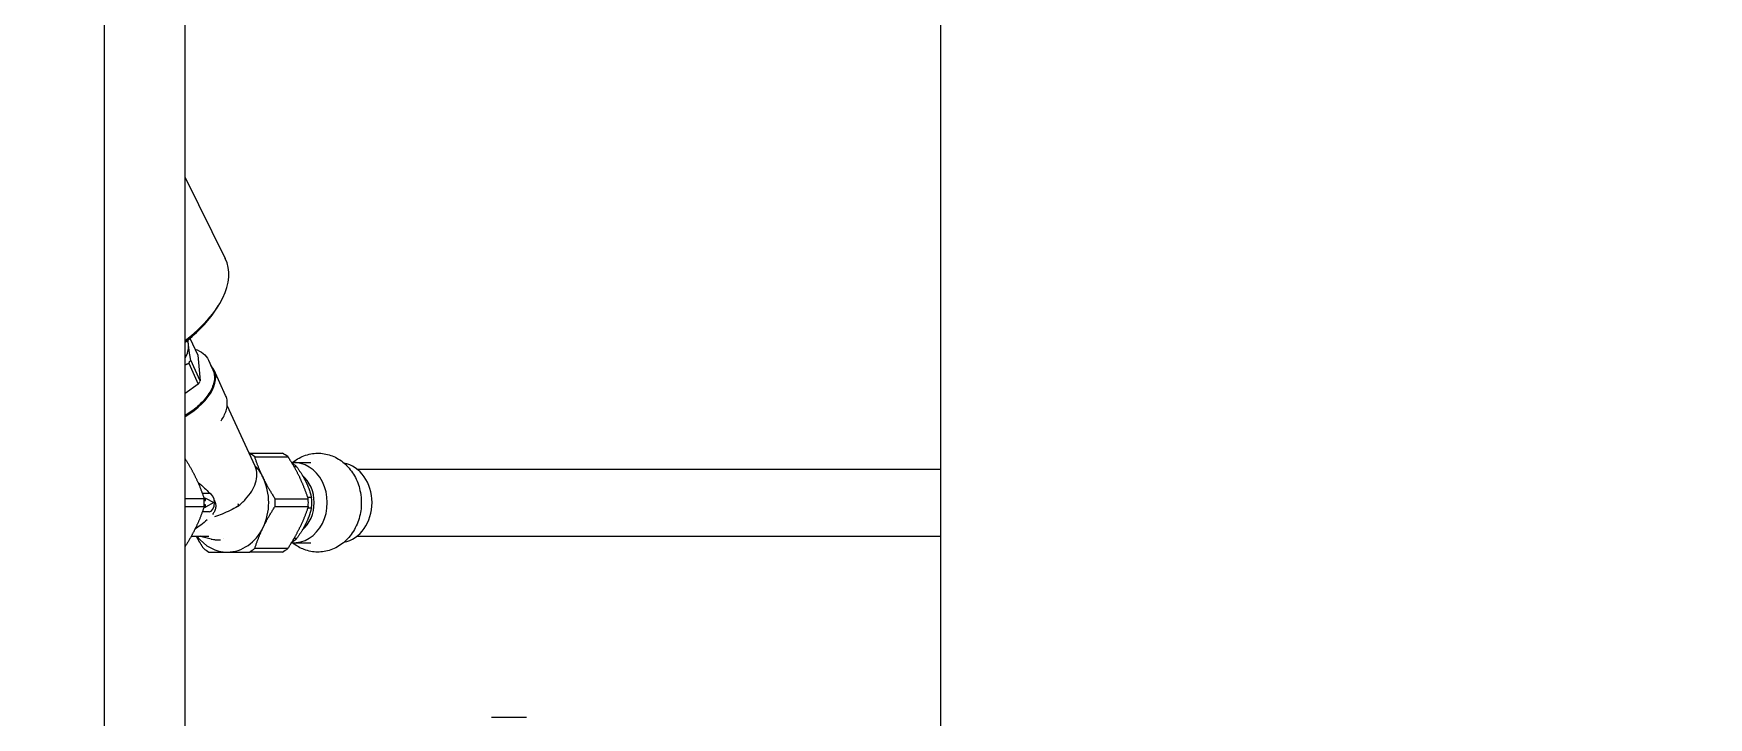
# Model space of a CAD drawing. Header units: millimetres. Extents: x 0 to 157650, y 0 to 89100.
# Drawn here: x 36914.3 to 37363.3, y 75772.8 to 75956.1 of the extents above; entities that cross this region are included whole.
import ezdxf

# ---------------------------------------------------------------- set-up
doc = ezdxf.new("R2010")
doc.units = ezdxf.units.MM
doc.header["$LTSCALE"] = 150
doc.layers.add('Visible', color=7, linetype='Continuous', lineweight=25)

msp = doc.modelspace()

# ---------------------------------------------------------------- linework, layer by layer
at = {"layer": 'Visible', "color": 9, "true_color": 0xc0c0c0}
for p, q in [((36933.24, 77071.66), (36933.24, 75197.38)), ((36954.93, 75197.38), (36954.93, 77071.66)), ((37157.4, 76297.38), (37157.4, 74993.23)), ((36954.93, 75917.48), (36965.72, 75895.78)), ((36963.11, 75881.96), (36963.82, 75883.09)), ((36956.24, 75874.4), (36958.32, 75869.85)), ((36955.91, 75867.73), (36958.47, 75862.14)), ((36959.01, 75862.97), (36956.45, 75868.56)), ((36958.32, 75869.85), (36959.01, 75862.97)), ((36961.19, 75868.58), (36962.39, 75865.98)), ((36965.81, 75859.11), (36962.72, 75865.85)), ((36958.47, 75862.14), (36954.93, 75859.62)), ((36973.71, 75840.11), (36966.23, 75856.4)), ((36964.58, 75852.26), (36964.8, 75852.61)), ((36972.16, 75843.63), (36981.06, 75843.63)), ((36973.63, 75842.62), (36982.53, 75842.62)), ((36984.04, 75841.13), (36988.68, 75841.13)), ((36984.11, 75840.03), (36984.81, 75840.03)), ((37000.99, 75839.38), (37157.4, 75839.38)), ((36959.56, 75832.88), (36961.44, 75832.88)), ((36960.18, 75830.98), (36960.18, 75831.58)), ((36960.18, 75831.58), (36960.43, 75831.58)), ((36960.43, 75831.58), (36962.62, 75830.38)), ((36960.43, 75830.98), (36960.43, 75831.58)), ((36988.82, 75831.73), (36987.84, 75831.73)), ((36960.06, 75831.39), (36954.93, 75831.39)), ((36954.93, 75829.37), (36960.06, 75829.37)), ((36961.44, 75827.88), (36959.56, 75827.88)), ((36960.08, 75830.98), (36960.43, 75830.98)), ((36960.43, 75829.78), (36960.08, 75829.78)), ((36960.18, 75829.18), (36960.18, 75829.78)), ((36960.18, 75829.18), (36960.43, 75829.18)), ((36962.62, 75830.38), (36960.43, 75829.18)), ((36960.43, 75829.18), (36960.43, 75829.78)), ((36979.06, 75831.39), (36987.95, 75831.39)), ((36979.06, 75829.37), (36987.95, 75829.37)), ((36987.84, 75829.03), (36988.82, 75829.03)), ((36956.59, 75821.38), (36961.27, 75821.38)), ((36964.46, 75820.38), (36964.45, 75820.38)), ((36973.63, 75818.14), (36982.53, 75818.14)), ((36984.04, 75819.63), (36988.68, 75819.63)), ((36984.81, 75820.73), (36984.11, 75820.73)), ((37000.99, 75821.38), (37157.4, 75821.38)), ((36981.06, 75817.13), (36972.16, 75817.13)), ((37046.43, 75772.82), (37037.1, 75772.82))]:
    msp.add_line(p, q, dxfattribs=at)
for centre, major_axis, ratio, start_param, end_param in [((36938.15, 75882.83), (27.69, 12.7), 0.53816, 5.099344, 6.299906), ((36938.67, 75881.71), (26.36, 12.09), 0.53816, 5.112681, 5.59063), ((36944.64, 75868.68), (10.91, 5), 0.53816, 5.62812, 6.100752), ((36944.64, 75868.68), (10, 4.59), 0.53816, 6.001112, 6.08106), ((36944.64, 75868.68), (10.91, 5), 0.53816, 6.100752, 6.301765), ((36944.89, 75868.15), (-12.27, -5.63), 0.53816, 2.387844, 2.483277), ((36948.86, 75859.49), (13.86, 6.36), 0.53816, 4.909564, 6.464505), ((36947.45, 75862.55), (12.27, 5.63), 0.53816, 5.529436, 5.624869), ((36966.74, 75830.38), (0, 14.75), 0.837229, 5.690888, 5.828286), ((36975.63, 75830.38), (0, -14.75), 0.837229, 2.549295, 2.686693), ((36984.04, 75830.38), (0, 10.75), 0.837229, 3.078726, 6.346052), ((36978.84, 75830.38), (0, -12), 0.837229, 2.505533, 2.654064), ((36996.07, 75830.38), (0, 10.75), 0.837229, 3.30471, 6.120068), ((36966.26, 75830.38), (0, -13.25), 0.837229, 1.047312, 2.094281), ((36982.01, 75830.38), (0, -9), 0.837229, 0.61373, 2.527862), ((36961.44, 75830.38), (0, 2.5), 0.546853, 3.141593, 6.283185), ((36978.84, 75830.38), (0, -12), 0.837229, 1.458335, 1.683257), ((36947.74, 75830.38), (0, -14.75), 0.837229, 1.502097, 1.639495), ((36966.74, 75830.38), (0, 14.75), 0.837229, 4.64369, 4.781088), ((36975.63, 75830.38), (0, -14.75), 0.837229, 1.502097, 1.639495), ((36966.26, 75830.38), (0, -13.25), 0.837229, 0, 1.047312), ((36966.26, 75830.38), (0, -13.25), 0.837229, 5.459123, 6.283185), ((36966.74, 75830.38), (0, -14.75), 0.837229, 5.690888, 5.828286), ((36968.34, 75830.38), (0, -10.29), 0.837229, 5.923772, 5.92378), ((36966.74, 75830.38), (0, 14.75), 0.837229, 3.596492, 3.73389), ((36975.63, 75830.38), (0, 14.75), 0.837229, 3.596492, 3.73389), ((36978.84, 75830.38), (0, -12), 0.837229, 0.487529, 0.63606)]:
    msp.add_ellipse(centre, major_axis=major_axis, ratio=ratio, start_param=start_param, end_param=end_param, dxfattribs=at)
for points, knots in [([(38239.07, 73937.86), (38239.46, 73938.6), (38239.85, 73939.34), (38248.1, 73955.15), (38254.69, 73970.17), (38265.36, 74000.21), (38269.41, 74015.25), (38274.96, 74045.36), (38276.43, 74060.46), (38276.74, 74090.73), (38275.57, 74105.92), (38270.56, 74136.34), (38266.72, 74151.6), (38256.4, 74182.1), (38249.92, 74197.37), (38234.42, 74227.87), (38225.4, 74243.13), (38204.91, 74273.6), (38193.44, 74288.84), (38168.14, 74319.31), (38154.31, 74334.56), (38124.39, 74365.08), (38108.29, 74380.36), (38073.94, 74410.95), (38055.67, 74426.27), (38017.13, 74456.95), (37996.82, 74472.33), (37954.35, 74503.1), (37932.15, 74518.52), (37886.06, 74549.38), (37862.14, 74564.84), (37812.77, 74595.78), (37787.3, 74611.28), (37735.05, 74642.29), (37708.23, 74657.82), (37653.49, 74688.88), (37625.53, 74704.44), (37568.74, 74735.55), (37539.86, 74751.14), (37481.45, 74782.29), (37451.88, 74797.9), (37392.31, 74829.09), (37362.27, 74844.71), (37302.02, 74875.94), (37271.75, 74891.58), (37211.27, 74922.85), (37181.01, 74938.5), (37120.77, 74969.8), (37090.75, 74985.47), (37031.23, 75016.8), (37001.68, 75032.48), (36943.33, 75063.85), (36914.49, 75079.56), (36857.76, 75110.96), (36829.83, 75126.69), (36775.16, 75158.15), (36748.37, 75173.9), (36696.17, 75205.41), (36670.72, 75221.19), (36621.39, 75252.77), (36597.48, 75268.59), (36551.4, 75300.25), (36529.21, 75316.12), (36486.74, 75347.88), (36466.44, 75363.8), (36427.92, 75395.68), (36409.67, 75411.66), (36375.4, 75443.68), (36359.36, 75459.74), (36329.65, 75491.92), (36315.96, 75508.06), (36291.08, 75540.39), (36279.86, 75556.6), (36260.06, 75589.06), (36251.44, 75605.33), (36236.92, 75637.85), (36230.98, 75654.13), (36221.86, 75686.63), (36218.65, 75702.87), (36215.54, 75730.17), (36214.91, 75741.23), (36214.91, 75768.39), (36216.24, 75784.5), (36221.57, 75816.64), (36225.57, 75832.7), (36236.16, 75864.77), (36242.78, 75880.81), (36258.61, 75912.88), (36267.84, 75928.94), (36288.83, 75961.03), (36300.62, 75977.09), (36326.65, 76009.2), (36340.92, 76025.26), (36371.78, 76057.33), (36388.4, 76073.36), (36423.82, 76105.36), (36442.65, 76121.35), (36482.32, 76153.26), (36503.19, 76169.21), (36539.36, 76195.62), (36554.15, 76206.12), (36569.33, 76216.6)], [233.696374, 233.696374, 233.696374, 233.696374, 234.19462, 234.19462, 244.352081, 244.352081, 254.585345, 254.585345, 264.906306, 264.906306, 275.291368, 275.291368, 285.679992, 285.679992, 296.008646, 296.008646, 306.248979, 306.248979, 316.411052, 316.411052, 326.52219, 326.52219, 336.609069, 336.609069, 346.690891, 346.690891, 356.779246, 356.779246, 366.880128, 366.880128, 376.996012, 376.996012, 387.127394, 387.127394, 397.273773, 397.273773, 407.434241, 407.434241, 417.607804, 417.607804, 427.793556, 427.793556, 437.990759, 437.990759, 448.198883, 448.198883, 458.41762, 458.41762, 468.646888, 468.646888, 478.886838, 478.886838, 489.137851, 489.137851, 499.400537, 499.400537, 509.675721, 509.675721, 519.9644, 519.9644, 530.26764, 530.26764, 540.586359, 540.586359, 550.920897, 550.920897, 561.270226, 561.270226, 571.63061, 571.63061, 581.993649, 581.993649, 592.344121, 592.344121, 602.659358, 602.659358, 612.913544, 612.913544, 623.089587, 623.089587, 630.01079, 630.01079, 640.084209, 640.084209, 650.159607, 650.159607, 660.284002, 660.284002, 670.483975, 670.483975, 680.757804, 680.757804, 691.084976, 691.084976, 701.440329, 701.440329, 711.803371, 711.803371, 722.160965, 722.160965, 728.990178, 728.990178, 728.990178, 728.990178]), ([(36581.45, 76178.22), (36559.74, 76162.96), (36538.91, 76147.69), (36499.02, 76117.07), (36479.95, 76101.69), (36443.99, 76071.03), (36427.07, 76055.71), (36395.53, 76025.19), (36380.89, 76009.95), (36353.98, 75979.58), (36341.71, 75964.42), (36319.6, 75934.2), (36309.75, 75919.12), (36292.55, 75889.03), (36285.19, 75873.99), (36272.99, 75843.96), (36268.16, 75828.93), (36261.05, 75798.85), (36258.78, 75783.77), (36256.87, 75753.56), (36257.23, 75738.4), (36260.62, 75708.02), (36263.65, 75692.78), (36272.36, 75662.29), (36278.04, 75647.02), (36291.99, 75616.51), (36300.24, 75601.26), (36319.24, 75570.78), (36329.97, 75555.54), (36353.83, 75525.08), (36366.95, 75509.83), (36395.48, 75479.34), (36410.91, 75464.07), (36443.93, 75433.51), (36461.55, 75418.2), (36498.84, 75387.56), (36518.54, 75372.2), (36559.84, 75341.46), (36581.48, 75326.05), (36626.5, 75295.22), (36649.92, 75279.77), (36698.32, 75248.86), (36723.34, 75233.37), (36774.76, 75202.39), (36801.19, 75186.87), (36855.21, 75155.82), (36882.85, 75140.28), (36939.06, 75109.18), (36967.68, 75093.6), (37025.65, 75062.46), (37055.04, 75046.86), (37114.3, 75015.68), (37144.22, 75000.07), (37204.32, 74968.85), (37234.54, 74953.22), (37295, 74921.96), (37325.29, 74906.32), (37385.65, 74875.03), (37415.77, 74859.37), (37475.56, 74828.05), (37505.27, 74812.37), (37564.03, 74781.01), (37593.11, 74765.32), (37650.38, 74733.92), (37678.61, 74718.2), (37733.96, 74686.76), (37761.11, 74671.02), (37814.11, 74639.53), (37839.99, 74623.76), (37890.23, 74592.2), (37914.63, 74576.4), (37961.73, 74544.77), (37984.47, 74528.92), (38028.07, 74497.19), (38048.97, 74481.29), (38088.72, 74449.46), (38107.61, 74433.5), (38143.2, 74401.52), (38159.93, 74385.49), (38191.06, 74353.37), (38205.48, 74337.26), (38231.86, 74304.98), (38243.84, 74288.79), (38265.21, 74256.37), (38274.63, 74240.12), (38290.78, 74207.61), (38297.54, 74191.33), (38308.32, 74158.82), (38312.36, 74142.56), (38317.68, 74110.31), (38319, 74094.29), (38319, 74062.19), (38317.66, 74046.08), (38312.33, 74013.93), (38308.34, 73997.87), (38297.74, 73965.8), (38291.12, 73949.75), (38277.32, 73921.78), (38270.68, 73909.81), (38263.36, 73897.87)], [0, 0, 0, 0, 10.007682, 10.007682, 20.114017, 20.114017, 30.206515, 30.206515, 40.289731, 40.289731, 50.372958, 50.372958, 60.472328, 60.472328, 70.611639, 70.611639, 80.818631, 80.818631, 91.112273, 91.112273, 101.482067, 101.482067, 111.877277, 111.877277, 122.230255, 122.230255, 132.498979, 132.498979, 142.682988, 142.682988, 152.806635, 152.806635, 162.898146, 162.898146, 172.979416, 172.979416, 183.064332, 183.064332, 193.160445, 193.160445, 203.271153, 203.271153, 213.397437, 213.397437, 223.539018, 223.539018, 233.695058, 233.695058, 243.864553, 243.864553, 254.046544, 254.046544, 264.240224, 264.240224, 274.444986, 274.444986, 284.660442, 284.660442, 294.886432, 294.886432, 305.123024, 305.123024, 315.370519, 315.370519, 325.629448, 325.629448, 335.900562, 335.900562, 346.1848, 346.1848, 356.483213, 356.483213, 366.796787, 366.796787, 377.1261, 377.1261, 387.470665, 387.470665, 397.827789, 397.827789, 408.190814, 408.190814, 418.546918, 418.546918, 428.875714, 428.875714, 439.15154, 439.15154, 449.352886, 449.352886, 459.367363, 459.367363, 469.442868, 469.442868, 479.517934, 479.517934, 489.64154, 489.64154, 497.243046, 497.243046, 497.243046, 497.243046]), ([(36957.56, 75871.52), (36958.44, 75871.23), (36959.2, 75870.83), (36960.42, 75869.83), (36960.89, 75869.24), (36961.19, 75868.58)], [6.6227447, 6.6227447, 6.6227447, 6.6227447, 6.8897202, 6.8897202, 7.1479492, 7.1479492, 7.1479492, 7.1479492]), ([(36962.39, 75865.98), (36962.75, 75865.19), (36962.88, 75864.31), (36962.69, 75862.41), (36962.35, 75861.4), (36961.24, 75859.33), (36960.45, 75858.28), (36958.5, 75856.27), (36957.34, 75855.31), (36955.69, 75854.19), (36955.31, 75853.95), (36954.93, 75853.72)], [0.864764, 0.864764, 0.864764, 0.864764, 1.169949, 1.169949, 1.485943, 1.485943, 1.809533, 1.809533, 2.133101, 2.133101, 2.224777, 2.224777, 2.224777, 2.224777]), ([(36964.8, 75852.61), (36965.09, 75853.07), (36965.34, 75853.53), (36965.75, 75854.44), (36965.92, 75854.89), (36966.15, 75855.79), (36966.23, 75856.24), (36966.27, 75857.11), (36966.25, 75857.53), (36966.1, 75858.35), (36965.98, 75858.74), (36965.81, 75859.11)], [4.7258656, 4.7258656, 4.7258656, 4.7258656, 4.8643768, 4.8643768, 5.0028879, 5.0028879, 5.1413991, 5.1413991, 5.2799102, 5.2799102, 5.4184214, 5.4184214, 5.4184214, 5.4184214]), ([(36983.72, 75841.12), (36984.03, 75841.38), (36984.35, 75841.62), (36985.75, 75842.54), (36986.93, 75843.06), (36989.35, 75843.63), (36990.58, 75843.7), (36992.97, 75843.41), (36994.14, 75843.06), (36996.34, 75841.96), (36997.36, 75841.21), (36999.18, 75839.39), (36999.96, 75838.29), (37001.22, 75835.86), (37001.67, 75834.51), (37002.09, 75832.22), (37002.18, 75831.3), (37002.18, 75830.38)], [4.109399, 4.109399, 4.109399, 4.109399, 4.206902, 4.206902, 4.517228, 4.517228, 4.813297, 4.813297, 5.107131, 5.107131, 5.411567, 5.411567, 5.732291, 5.732291, 6.065834, 6.065834, 6.283185, 6.283185, 6.283185, 6.283185]), ([(36969.03, 75829.36), (36969.81, 75829.98), (36970.53, 75830.63), (36971.79, 75832), (36972.34, 75832.71), (36973.25, 75834.16), (36973.61, 75834.91), (36974.09, 75836.42), (36974.21, 75837.18), (36974.18, 75838.69), (36974.02, 75839.43), (36973.71, 75840.11)], [4.276534, 4.276534, 4.276534, 4.276534, 4.504912, 4.504912, 4.733289, 4.733289, 4.961666, 4.961666, 5.190044, 5.190044, 5.418421, 5.418421, 5.418421, 5.418421]), ([(36973.62, 75840.3), (36973.63, 75840.28), (36973.65, 75840.27), (36974.53, 75839.32), (36975.28, 75838.22), (36975.87, 75837)], [0.4927624, 0.4927624, 0.4927624, 0.4927624, 0.5, 0.5, 1, 1, 1, 1]), ([(36958.41, 75835.74), (36959.01, 75835.28), (36959.59, 75834.8), (36960.61, 75833.84), (36961.06, 75833.37), (36961.47, 75832.88)], [-0.7944547, -0.7944547, -0.7944547, -0.7944547, -0.5560717, -0.5560717, -0.3429893, -0.3429893, -0.3429893, -0.3429893]), ([(36962.84, 75830.89), (36962.99, 75830.61), (36963.09, 75830.32), (36963.18, 75829.68), (36963.17, 75829.34), (36963.05, 75828.67), (36962.94, 75828.35), (36962.66, 75827.76), (36962.49, 75827.49), (36962.3, 75827.24)], [0.000005, 0.000005, 0.000005, 0.000005, 0.1099716, 0.1099716, 0.2269037, 0.2269037, 0.3385666, 0.3385666, 0.4411608, 0.4411608, 0.4411608, 0.4411608]), ([(36969, 75829.34), (36967.75, 75828.6), (36966.34, 75827.91), (36964.2, 75827.08), (36963.53, 75826.84), (36962.84, 75826.62)], [0, 0, 0, 0, 0.4801365, 0.4801365, 0.6941342, 0.6941342, 0.6941342, 0.6941342]), ([(36969.04, 75830.18), (36969.12, 75829.98), (36969.14, 75829.82), (36969.15, 75829.71), (36969.15, 75829.65), (36969.15, 75829.6), (36969.14, 75829.56), (36969.13, 75829.54), (36969.13, 75829.52), (36969.12, 75829.5), (36969.12, 75829.5), (36969.12, 75829.49), (36969.12, 75829.48), (36969.12, 75829.48), (36969.11, 75829.47), (36969.11, 75829.47), (36969.11, 75829.47), (36969.11, 75829.47), (36969.11, 75829.47), (36969.11, 75829.46), (36969.11, 75829.46), (36969.11, 75829.46), (36969.08, 75829.4), (36969.05, 75829.36), (36969, 75829.34)], [0, 0, 0, 0, 0.25, 0.25, 0.25, 0.375, 0.375, 0.375, 0.4375, 0.4375, 0.4375, 0.46875, 0.46875, 0.46875, 0.484375, 0.484375, 0.484375, 0.4921875, 0.4921875, 0.4921875, 0.5, 0.5, 0.5, 0.6642895, 0.6642895, 0.6642895, 0.6642895]), ([(37002.18, 75830.38), (37002.18, 75828.94), (37001.97, 75827.5), (37001.16, 75824.76), (37000.55, 75823.46), (36999, 75821.16), (36998.06, 75820.15), (36995.95, 75818.56), (36994.79, 75817.96), (36992.4, 75817.23), (36991.17, 75817.08), (36988.75, 75817.22), (36987.57, 75817.5), (36985.48, 75818.39), (36984.55, 75818.95), (36983.72, 75819.64)], [0, 0, 0, 0, 0.340395, 0.340395, 0.678424, 0.678424, 1.007753, 1.007753, 1.32124, 1.32124, 1.619166, 1.619166, 1.912352, 1.912352, 2.173786, 2.173786, 2.173786, 2.173786]), ([(36960.86, 75825.77), (36960.32, 75825.28), (36959.74, 75824.8), (36958.63, 75823.97), (36958.12, 75823.61), (36957.58, 75823.26)], [0.1910965, 0.1910965, 0.1910965, 0.1910965, 0.4597848, 0.4597848, 0.6716241, 0.6716241, 0.6716241, 0.6716241]), ([(36961.95, 75820.6), (36962.14, 75820.56), (36962.33, 75820.54), (36962.69, 75820.49), (36962.87, 75820.47), (36963.21, 75820.43), (36963.37, 75820.42), (36963.7, 75820.4), (36963.86, 75820.39), (36964.16, 75820.38), (36964.31, 75820.38), (36964.46, 75820.38)], [2.9423802, 2.9423802, 2.9423802, 2.9423802, 2.9822122, 2.9822122, 3.0220442, 3.0220442, 3.0618762, 3.0618762, 3.1017082, 3.1017082, 3.1415402, 3.1415402, 3.1415402, 3.1415402])]:
    msp.add_open_spline(points, degree=3, knots=knots, dxfattribs=at)
for points, weights in [([(36955.86, 75872.54), (36955.78, 75873.32), (36955.75, 75874)], [1.80419009519, 1.80419009517, 1.77969865028]), ([(36956.45, 75868.56), (36956.02, 75870.92), (36955.86, 75872.54)], [1.69806126606, 1.80419009523, 1.80419009519]), ([(36954.93, 75867.27), (36955.41, 75867.5), (36955.91, 75867.73)], [1.73102265514, 1.71606986628, 1.69806126606]), ([(36954.93, 75842.16), (36956.64, 75839.46), (36957.82, 75837)], [2.13895595638, 2.24187523728, 2.2418477543]), ([(36972.09, 75843.63), (36972.13, 75843.63), (36972.16, 75843.63)], [2.12421324206, 2.12298738939, 2.12174876228]), ([(36975.87, 75837), (36974.59, 75839.66), (36973.63, 75842.62)], [2.24184775616, 2.24187744782, 2.12174876885]), ([(36982.53, 75842.62), (36984.43, 75839.66), (36985.71, 75837.01)], [2.12176130035, 2.2418610069, 2.24186100433]), ([(36957.82, 75837), (36959.11, 75834.35), (36960.06, 75831.39)], [2.2418477543, 2.24181807732, 2.12174876709]), ([(36975.87, 75837), (36977.15, 75834.35), (36979.06, 75831.39)], [2.24184775731, 2.24181808032, 2.12174876994]), ([(36984.81, 75840.03), (36986.4, 75837.87), (36987.36, 75835.88)], [1, 1.02247471629, 1]), ([(36987.95, 75831.39), (36987, 75834.35), (36985.71, 75837.01)], [2.12174980319, 2.24184885381, 2.24184885638]), ([(36987.36, 75835.88), (36988.32, 75833.89), (36988.82, 75831.73)], [1, 1.02247471629, 1]), ([(36960.06, 75829.37), (36959.11, 75826.41), (36957.82, 75823.76)], [2.1217487671, 2.24181807731, 2.24184775431]), ([(36975.87, 75823.76), (36977.15, 75826.41), (36979.06, 75829.37)], [2.24184775728, 2.24181808028, 2.12174876991]), ([(36987.95, 75829.37), (36987, 75826.41), (36985.71, 75823.76)], [2.12175080428, 2.24184991664, 2.24184991414]), ([(36988.82, 75829.03), (36988.32, 75826.87), (36987.36, 75824.88)], [1, 1.02247471629, 1]), ([(36957.82, 75823.76), (36956.64, 75821.3), (36954.93, 75818.6)], [2.24184775431, 2.24187523729, 2.13895595457]), ([(36973.63, 75818.14), (36974.59, 75821.1), (36975.87, 75823.76)], [2.12174876991, 2.24187744895, 2.24184775728]), ([(36982.53, 75818.14), (36984.43, 75821.1), (36985.71, 75823.76)], [2.12176130036, 2.24186100183, 2.24186100433]), ([(36987.36, 75824.88), (36986.4, 75822.89), (36984.81, 75820.73)], [1, 1.02247471629, 1]), ([(36957.89, 75821.38), (36958.76, 75819.83), (36959.84, 75818.14)], [2.21833930735, 2.18871263462, 2.12174876704]), ([(36961.31, 75817.13), (36963.7, 75817.13), (36966.26, 75817.13)], [2.12174876228, 2.24184774882, 2.24184774882]), ([(36966.26, 75817.13), (36968.83, 75817.13), (36972.16, 75817.13)], [2.24184774882, 2.24184774882, 2.12174876228])]:
    msp.add_rational_spline(points, weights, degree=2, dxfattribs=at)
for points in [[(36962.76, 75831.04), (36962.79, 75830.99), (36962.81, 75830.94), (36962.84, 75830.89)], [(36961.97, 75820.59), (36960.99, 75820.76), (36960.02, 75821.03), (36959.09, 75821.38)]]:
    msp.add_open_spline(points, degree=3, dxfattribs=at)

doc.saveas('drawing.dxf')
